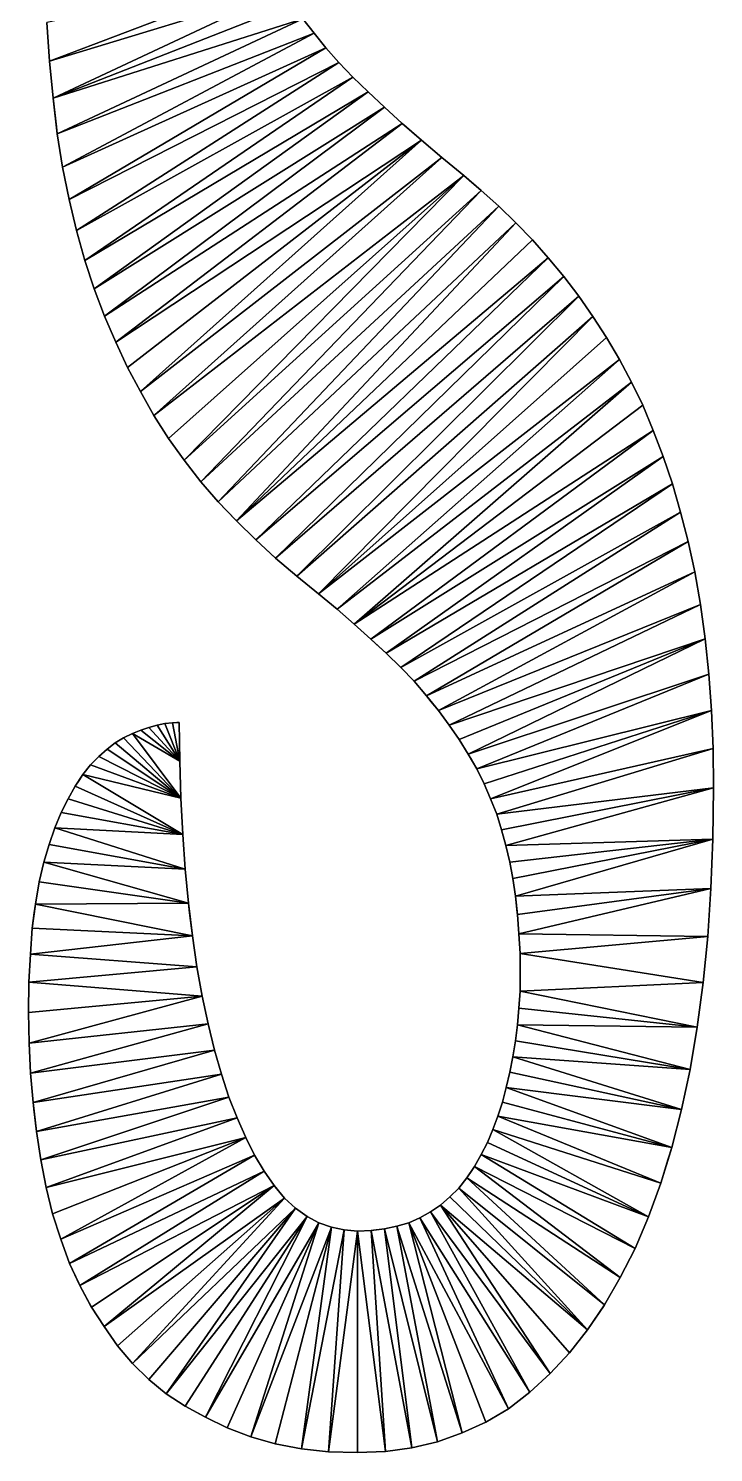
# Model space of a CAD drawing. Header units: inches. Extents: x 62 to 1153, y 3 to 780.
# Drawn here: x 90 to 91.785, y 13.444 to 17.156 of the extents above; entities that cross this region are included whole.
import ezdxf

# ---------------------------------------------------------------- set-up
doc = ezdxf.new("R2010")
doc.units = ezdxf.units.IN
doc.header["$MEASUREMENT"] = 0
doc.layers.add('Base', color=3, linetype='Continuous')

msp = doc.modelspace()

# ---------------------------------------------------------------- linework, layer by layer
at = {"layer": 'Base'}
for points in [[(90.048, 17.1715, -43), (90.055, 17.0705, -43), (90.646, 17.2955, -43)], [(90.667, 17.2575, -43), (90.646, 17.2955, -43), (90.055, 17.0705, -43)], [(90.064, 16.9745, -43), (90.667, 17.2575, -43), (90.055, 17.0705, -43)], [(90.667, 17.2575, -43), (90.064, 16.9745, -43), (90.69, 17.2195, -43)], [(90.715, 17.1815, -43), (90.69, 17.2195, -43), (90.064, 16.9745, -43)], [(90.048, 17.1715, -44), (90.055, 17.0705, -44), (90.055, 17.0705, -43)], [(90.048, 17.1715, -44), (90.055, 17.0705, -43), (90.048, 17.1715, -43)], [(90.064, 16.9745, -43), (90.075, 16.8815, -43), (90.715, 17.1815, -43)], [(90.744, 17.1435, -43), (90.715, 17.1815, -43), (90.075, 16.8815, -43)], [(90.715, 17.1815, -44), (90.715, 17.1815, -43), (90.744, 17.1435, -43)], [(90.715, 17.1815, -44), (90.744, 17.1435, -43), (90.744, 17.1435, -44)], [(90.075, 16.8815, -43), (90.089, 16.7945, -43), (90.744, 17.1435, -43)], [(90.775, 17.1055, -43), (90.744, 17.1435, -43), (90.089, 16.7945, -43)], [(90.744, 17.1435, -44), (90.744, 17.1435, -43), (90.775, 17.1055, -43)], [(90.744, 17.1435, -44), (90.775, 17.1055, -43), (90.775, 17.1055, -44)], [(90.089, 16.7945, -43), (90.106, 16.7105, -43), (90.775, 17.1055, -43)], [(90.809, 17.0675, -43), (90.775, 17.1055, -43), (90.106, 16.7105, -43)], [(90.775, 17.1055, -44), (90.775, 17.1055, -43), (90.809, 17.0675, -43)], [(90.775, 17.1055, -44), (90.809, 17.0675, -43), (90.809, 17.0675, -44)], [(90.055, 17.0705, -44), (90.064, 16.9745, -44), (90.064, 16.9745, -43)], [(90.055, 17.0705, -44), (90.064, 16.9745, -43), (90.055, 17.0705, -43)], [(90.106, 16.7105, -43), (90.125, 16.6295, -43), (90.809, 17.0675, -43)], [(90.845, 17.0295, -43), (90.809, 17.0675, -43), (90.125, 16.6295, -43)], [(90.809, 17.0675, -44), (90.809, 17.0675, -43), (90.845, 17.0295, -43)], [(90.809, 17.0675, -44), (90.845, 17.0295, -43), (90.845, 17.0295, -44)], [(90.125, 16.6295, -43), (90.147, 16.5515, -43), (90.845, 17.0295, -43)], [(90.885, 16.9905, -43), (90.845, 17.0295, -43), (90.147, 16.5515, -43)], [(90.845, 17.0295, -44), (90.845, 17.0295, -43), (90.885, 16.9905, -43)], [(90.845, 17.0295, -44), (90.885, 16.9905, -43), (90.885, 16.9905, -44)], [(90.064, 16.9745, -44), (90.0729, 16.8995, -44), (90.064, 16.9745, -43)], [(90.0729, 16.8995, -44), (90.075, 16.8815, -43), (90.064, 16.9745, -43)], [(90.147, 16.5515, -43), (90.171, 16.4775, -43), (90.885, 16.9905, -43)], [(90.928, 16.9505, -43), (90.885, 16.9905, -43), (90.171, 16.4775, -43)], [(90.885, 16.9905, -44), (90.885, 16.9905, -43), (90.928, 16.9505, -43)], [(90.885, 16.9905, -44), (90.928, 16.9505, -43), (90.928, 16.9505, -44)], [(90.171, 16.4775, -43), (90.198, 16.4065, -43), (90.928, 16.9505, -43)], [(90.974, 16.9085, -43), (90.928, 16.9505, -43), (90.198, 16.4065, -43)], [(90.928, 16.9505, -44), (90.928, 16.9505, -43), (90.974, 16.9085, -43)], [(90.928, 16.9505, -44), (90.974, 16.9085, -43), (90.974, 16.9085, -44)], [(90.0729, 16.8995, -44), (90.075, 16.8815, -44), (90.075, 16.8815, -43)], [(90.198, 16.4065, -43), (90.228, 16.3385, -43), (90.974, 16.9085, -43)], [(91.024, 16.8645, -43), (90.974, 16.9085, -43), (90.228, 16.3385, -43)], [(90.974, 16.9085, -44), (90.974, 16.9085, -43), (90.9843, 16.8995, -44)], [(90.974, 16.9085, -43), (91.024, 16.8645, -43), (90.9848, 16.899, -44)], [(90.974, 16.9085, -43), (90.9848, 16.899, -44), (90.9843, 16.8995, -44)], [(91.024, 16.8645, -43), (91.024, 16.8645, -44), (90.9848, 16.899, -44)], [(90.075, 16.8815, -44), (90.089, 16.7945, -44), (90.089, 16.7945, -43)], [(90.075, 16.8815, -44), (90.089, 16.7945, -43), (90.075, 16.8815, -43)], [(90.228, 16.3385, -43), (90.258, 16.2725, -43), (91.024, 16.8645, -43)], [(90.258, 16.2725, -43), (90.292, 16.2095, -43), (91.024, 16.8645, -43)], [(91.077, 16.8195, -43), (91.024, 16.8645, -43), (90.292, 16.2095, -43)], [(91.024, 16.8645, -44), (91.024, 16.8645, -43), (91.077, 16.8195, -43)], [(91.024, 16.8645, -44), (91.077, 16.8195, -43), (91.077, 16.8195, -44)], [(90.292, 16.2095, -43), (90.327, 16.1475, -43), (91.077, 16.8195, -43)], [(91.134, 16.7725, -43), (91.077, 16.8195, -43), (90.327, 16.1475, -43)], [(91.077, 16.8195, -44), (91.077, 16.8195, -43), (91.134, 16.7725, -43)], [(91.077, 16.8195, -44), (91.134, 16.7725, -43), (91.134, 16.7725, -44)], [(90.089, 16.7945, -44), (90.106, 16.7105, -44), (90.106, 16.7105, -43)], [(90.089, 16.7945, -44), (90.106, 16.7105, -43), (90.089, 16.7945, -43)], [(90.327, 16.1475, -43), (90.365, 16.0875, -43), (91.134, 16.7725, -43)], [(90.365, 16.0875, -43), (90.406, 16.0305, -43), (91.134, 16.7725, -43)], [(91.18, 16.7335, -43), (91.134, 16.7725, -43), (90.406, 16.0305, -43)], [(91.134, 16.7725, -44), (91.134, 16.7725, -43), (91.155, 16.7547, -44)], [(91.134, 16.7725, -43), (91.18, 16.7335, -43), (91.155, 16.7547, -44)], [(91.18, 16.7335, -44), (91.155, 16.7547, -44), (91.18, 16.7335, -43)], [(90.106, 16.7105, -44), (90.125, 16.6295, -44), (90.125, 16.6295, -43)], [(90.106, 16.7105, -44), (90.125, 16.6295, -43), (90.106, 16.7105, -43)], [(90.449, 15.9745, -43), (91.18, 16.7335, -43), (90.406, 16.0305, -43)], [(91.18, 16.7335, -43), (90.449, 15.9745, -43), (91.226, 16.6925, -43)], [(91.18, 16.7335, -44), (91.18, 16.7335, -43), (91.226, 16.6925, -43)], [(91.18, 16.7335, -44), (91.226, 16.6925, -43), (91.226, 16.6925, -44)], [(90.494, 15.9225, -43), (91.226, 16.6925, -43), (90.449, 15.9745, -43)], [(91.226, 16.6925, -43), (90.494, 15.9225, -43), (91.27, 16.6495, -43)], [(91.226, 16.6925, -44), (91.226, 16.6925, -43), (91.27, 16.6495, -43)], [(91.226, 16.6925, -44), (91.27, 16.6495, -43), (91.27, 16.6495, -44)], [(90.125, 16.6295, -44), (90.147, 16.5515, -44), (90.147, 16.5515, -43)], [(90.125, 16.6295, -44), (90.147, 16.5515, -43), (90.125, 16.6295, -43)], [(90.542, 15.8725, -43), (91.27, 16.6495, -43), (90.494, 15.9225, -43)], [(91.27, 16.6495, -43), (90.542, 15.8725, -43), (91.313, 16.6055, -43)], [(91.27, 16.6495, -44), (91.27, 16.6495, -43), (91.313, 16.6055, -43)], [(91.27, 16.6495, -44), (91.313, 16.6055, -43), (91.313, 16.6055, -44)], [(91.313, 16.6055, -43), (90.542, 15.8725, -43), (91.354, 16.5585, -43)], [(91.313, 16.6055, -44), (91.313, 16.6055, -43), (91.354, 16.5585, -43)], [(91.313, 16.6055, -44), (91.354, 16.5585, -43), (91.354, 16.5585, -44)], [(90.592, 15.8235, -43), (91.354, 16.5585, -43), (90.542, 15.8725, -43)], [(91.354, 16.5585, -43), (90.592, 15.8235, -43), (91.395, 16.5095, -43)], [(91.354, 16.5585, -44), (91.354, 16.5585, -43), (91.395, 16.5095, -43)], [(91.354, 16.5585, -44), (91.395, 16.5095, -43), (91.395, 16.5095, -44)], [(90.147, 16.5515, -44), (90.171, 16.4775, -44), (90.171, 16.4775, -43)], [(90.147, 16.5515, -44), (90.171, 16.4775, -43), (90.147, 16.5515, -43)], [(90.644, 15.7755, -43), (91.395, 16.5095, -43), (90.592, 15.8235, -43)], [(91.395, 16.5095, -43), (90.644, 15.7755, -43), (91.434, 16.4585, -43)], [(91.395, 16.5095, -44), (91.395, 16.5095, -43), (91.434, 16.4585, -43)], [(91.395, 16.5095, -44), (91.434, 16.4585, -43), (91.434, 16.4585, -44)], [(90.171, 16.4775, -44), (90.198, 16.4065, -44), (90.198, 16.4065, -43)], [(90.171, 16.4775, -44), (90.198, 16.4065, -43), (90.171, 16.4775, -43)], [(90.699, 15.7285, -43), (91.434, 16.4585, -43), (90.644, 15.7755, -43)], [(91.434, 16.4585, -43), (90.699, 15.7285, -43), (91.471, 16.4055, -43)], [(91.434, 16.4585, -44), (91.434, 16.4585, -43), (91.471, 16.4055, -43)], [(91.434, 16.4585, -44), (91.471, 16.4055, -43), (91.471, 16.4055, -44)], [(90.198, 16.4065, -44), (90.228, 16.3385, -44), (90.228, 16.3385, -43)], [(90.198, 16.4065, -44), (90.228, 16.3385, -43), (90.198, 16.4065, -43)], [(90.756, 15.6825, -43), (91.471, 16.4055, -43), (90.699, 15.7285, -43)], [(91.471, 16.4055, -43), (90.756, 15.6825, -43), (91.506, 16.3505, -43)], [(91.471, 16.4055, -44), (91.471, 16.4055, -43), (91.506, 16.3505, -43)], [(91.471, 16.4055, -44), (91.506, 16.3505, -43), (91.506, 16.3505, -44)], [(90.228, 16.3385, -44), (90.258, 16.2725, -44), (90.258, 16.2725, -43)], [(90.228, 16.3385, -44), (90.258, 16.2725, -43), (90.228, 16.3385, -43)], [(91.506, 16.3505, -43), (90.756, 15.6825, -43), (91.54, 16.2935, -43)], [(91.506, 16.3505, -44), (91.506, 16.3505, -43), (91.54, 16.2935, -43)], [(91.506, 16.3505, -44), (91.54, 16.2935, -43), (91.54, 16.2935, -44)], [(90.258, 16.2725, -44), (90.292, 16.2095, -44), (90.292, 16.2095, -43)], [(90.258, 16.2725, -44), (90.292, 16.2095, -43), (90.258, 16.2725, -43)], [(90.804, 15.6425, -43), (91.54, 16.2935, -43), (90.756, 15.6825, -43)], [(91.54, 16.2935, -43), (90.804, 15.6425, -43), (91.571, 16.2345, -43)], [(91.54, 16.2935, -44), (91.54, 16.2935, -43), (91.571, 16.2345, -43)], [(91.54, 16.2935, -44), (91.571, 16.2345, -43), (91.571, 16.2345, -44)], [(90.849, 15.6035, -43), (91.571, 16.2345, -43), (90.804, 15.6425, -43)], [(91.571, 16.2345, -43), (90.849, 15.6035, -43), (91.601, 16.1745, -43)], [(91.571, 16.2345, -44), (91.571, 16.2345, -43), (91.601, 16.1745, -43)], [(91.571, 16.2345, -44), (91.601, 16.1745, -43), (91.601, 16.1745, -44)], [(90.292, 16.2095, -44), (90.327, 16.1475, -44), (90.327, 16.1475, -43)], [(90.292, 16.2095, -44), (90.327, 16.1475, -43), (90.292, 16.2095, -43)], [(90.327, 16.1475, -44), (90.365, 16.0875, -44), (90.365, 16.0875, -43)], [(90.327, 16.1475, -44), (90.365, 16.0875, -43), (90.327, 16.1475, -43)], [(91.601, 16.1745, -43), (90.849, 15.6035, -43), (91.628, 16.1085, -43)], [(91.601, 16.1745, -44), (91.601, 16.1745, -43), (91.628, 16.1085, -43)], [(91.601, 16.1745, -44), (91.628, 16.1085, -43), (91.628, 16.1085, -44)], [(90.892, 15.5645, -43), (91.628, 16.1085, -43), (90.849, 15.6035, -43)], [(91.628, 16.1085, -43), (90.892, 15.5645, -43), (91.654, 16.0405, -43)], [(91.628, 16.1085, -44), (91.628, 16.1085, -43), (91.654, 16.0405, -43)], [(91.628, 16.1085, -44), (91.654, 16.0405, -43), (91.654, 16.0405, -44)], [(90.365, 16.0875, -44), (90.406, 16.0305, -44), (90.406, 16.0305, -43)], [(90.365, 16.0875, -44), (90.406, 16.0305, -43), (90.365, 16.0875, -43)], [(90.932, 15.5275, -43), (91.654, 16.0405, -43), (90.892, 15.5645, -43)], [(91.654, 16.0405, -43), (90.932, 15.5275, -43), (91.678, 15.9695, -43)], [(91.654, 16.0405, -44), (91.654, 16.0405, -43), (91.667, 16.002, -44)], [(91.654, 16.0405, -43), (91.678, 15.9695, -43), (91.667, 16.002, -44)], [(90.406, 16.0305, -44), (90.449, 15.9745, -44), (90.449, 15.9745, -43)], [(90.406, 16.0305, -44), (90.449, 15.9745, -43), (90.406, 16.0305, -43)], [(91.678, 15.9695, -44), (91.667, 16.002, -44), (91.678, 15.9695, -43)], [(90.449, 15.9745, -44), (90.494, 15.9225, -44), (90.494, 15.9225, -43)], [(90.449, 15.9745, -44), (90.494, 15.9225, -43), (90.449, 15.9745, -43)], [(90.97, 15.4905, -43), (91.678, 15.9695, -43), (90.932, 15.5275, -43)], [(91.678, 15.9695, -43), (90.97, 15.4905, -43), (91.699, 15.8955, -43)], [(91.678, 15.9695, -44), (91.678, 15.9695, -43), (91.699, 15.8955, -43)], [(91.678, 15.9695, -44), (91.699, 15.8955, -43), (91.699, 15.8955, -44)], [(90.542, 15.8725, -43), (90.494, 15.9225, -43), (90.5391, 15.8755, -44)], [(90.494, 15.9225, -44), (90.5391, 15.8755, -44), (90.494, 15.9225, -43)], [(91.005, 15.4545, -43), (91.699, 15.8955, -43), (90.97, 15.4905, -43)], [(91.699, 15.8955, -43), (91.005, 15.4545, -43), (91.719, 15.8185, -43)], [(91.719, 15.8185, -43), (91.7042, 15.8755, -44), (91.699, 15.8955, -43)], [(91.699, 15.8955, -44), (91.699, 15.8955, -43), (91.7042, 15.8755, -44)], [(90.5391, 15.8755, -44), (90.542, 15.8725, -44), (90.542, 15.8725, -43)], [(90.542, 15.8725, -44), (90.592, 15.8235, -44), (90.592, 15.8235, -43)], [(90.542, 15.8725, -44), (90.592, 15.8235, -43), (90.542, 15.8725, -43)], [(91.719, 15.8185, -43), (91.719, 15.8185, -44), (91.7042, 15.8755, -44)], [(90.644, 15.7755, -43), (90.592, 15.8235, -43), (90.643, 15.7764, -44)], [(90.592, 15.8235, -44), (90.643, 15.7764, -44), (90.592, 15.8235, -43)], [(91.037, 15.4165, -43), (91.719, 15.8185, -43), (91.005, 15.4545, -43)], [(91.719, 15.8185, -43), (91.037, 15.4165, -43), (91.736, 15.7395, -43)], [(91.719, 15.8185, -44), (91.719, 15.8185, -43), (91.736, 15.7395, -43)], [(91.719, 15.8185, -44), (91.736, 15.7395, -43), (91.736, 15.7395, -44)], [(90.643, 15.7764, -44), (90.644, 15.7755, -44), (90.644, 15.7755, -43)], [(90.644, 15.7755, -44), (90.699, 15.7285, -44), (90.699, 15.7285, -43)], [(90.644, 15.7755, -44), (90.699, 15.7285, -43), (90.644, 15.7755, -43)], [(91.068, 15.3785, -43), (91.736, 15.7395, -43), (91.037, 15.4165, -43)], [(91.736, 15.7395, -43), (91.068, 15.3785, -43), (91.751, 15.6545, -43)], [(91.736, 15.7395, -44), (91.736, 15.7395, -43), (91.751, 15.6545, -43)], [(91.736, 15.7395, -44), (91.751, 15.6545, -43), (91.751, 15.6545, -44)], [(90.699, 15.7285, -44), (90.756, 15.6825, -44), (90.756, 15.6825, -43)], [(90.699, 15.7285, -44), (90.756, 15.6825, -43), (90.699, 15.7285, -43)], [(90.756, 15.6825, -44), (90.804, 15.6425, -44), (90.804, 15.6425, -43)], [(90.756, 15.6825, -44), (90.804, 15.6425, -43), (90.756, 15.6825, -43)], [(90.804, 15.6425, -44), (90.849, 15.6035, -44), (90.849, 15.6035, -43)], [(90.804, 15.6425, -44), (90.849, 15.6035, -43), (90.804, 15.6425, -43)], [(91.096, 15.3405, -43), (91.751, 15.6545, -43), (91.068, 15.3785, -43)], [(91.751, 15.6545, -43), (91.096, 15.3405, -43), (91.763, 15.5655, -43)], [(91.751, 15.6545, -44), (91.751, 15.6545, -43), (91.763, 15.5655, -43)], [(91.751, 15.6545, -44), (91.763, 15.5655, -43), (91.763, 15.5655, -44)], [(90.849, 15.6035, -44), (90.892, 15.5645, -44), (90.892, 15.5645, -43)], [(90.849, 15.6035, -44), (90.892, 15.5645, -43), (90.849, 15.6035, -43)], [(90.932, 15.5275, -43), (90.892, 15.5645, -43), (90.9052, 15.5523, -44)], [(90.892, 15.5645, -44), (90.9052, 15.5523, -44), (90.892, 15.5645, -43)], [(90.9052, 15.5523, -44), (90.932, 15.5275, -44), (90.932, 15.5275, -43)], [(91.122, 15.3025, -43), (91.763, 15.5655, -43), (91.096, 15.3405, -43)], [(91.146, 15.2645, -43), (91.763, 15.5655, -43), (91.122, 15.3025, -43)], [(91.763, 15.5655, -43), (91.146, 15.2645, -43), (91.773, 15.4735, -43)], [(91.763, 15.5655, -44), (91.763, 15.5655, -43), (91.773, 15.4735, -43)], [(91.763, 15.5655, -44), (91.773, 15.4735, -43), (91.773, 15.4735, -44)], [(90.932, 15.5275, -44), (90.97, 15.4905, -44), (90.97, 15.4905, -43)], [(90.932, 15.5275, -44), (90.97, 15.4905, -43), (90.932, 15.5275, -43)], [(90.97, 15.4905, -44), (91.005, 15.4545, -44), (91.005, 15.4545, -43)], [(90.97, 15.4905, -44), (91.005, 15.4545, -43), (90.97, 15.4905, -43)], [(91.005, 15.4545, -44), (91.037, 15.4165, -44), (91.037, 15.4165, -43)], [(91.005, 15.4545, -44), (91.037, 15.4165, -43), (91.005, 15.4545, -43)], [(91.168, 15.2265, -43), (91.773, 15.4735, -43), (91.146, 15.2645, -43)], [(91.773, 15.4735, -43), (91.168, 15.2265, -43), (91.78, 15.3785, -43)], [(91.773, 15.4735, -44), (91.773, 15.4735, -43), (91.78, 15.3785, -43)], [(91.773, 15.4735, -44), (91.78, 15.3785, -43), (91.78, 15.3785, -44)], [(91.068, 15.3785, -43), (91.037, 15.4165, -43), (91.0495, 15.4012, -44)], [(91.037, 15.4165, -44), (91.0495, 15.4012, -44), (91.037, 15.4165, -43)], [(91.0495, 15.4012, -44), (91.068, 15.3785, -44), (91.068, 15.3785, -43)], [(91.068, 15.3785, -44), (91.096, 15.3405, -44), (91.096, 15.3405, -43)], [(91.068, 15.3785, -44), (91.096, 15.3405, -43), (91.068, 15.3785, -43)], [(91.187, 15.1875, -43), (91.78, 15.3785, -43), (91.168, 15.2265, -43)], [(91.204, 15.1485, -43), (91.78, 15.3785, -43), (91.187, 15.1875, -43)], [(91.78, 15.3785, -43), (91.204, 15.1485, -43), (91.784, 15.2795, -43)], [(91.78, 15.3785, -44), (91.78, 15.3785, -43), (91.784, 15.2795, -43)], [(91.78, 15.3785, -44), (91.784, 15.2795, -43), (91.784, 15.2795, -44)], [(90.293, 15.3275, -44), (90.293, 15.3275, -43), (90.314, 15.3345, -43)], [(90.293, 15.3275, -44), (90.314, 15.3345, -43), (90.314, 15.3345, -44)], [(90.314, 15.3345, -43), (90.293, 15.3275, -43), (90.394, 15.2465, -43)], [(90.314, 15.3345, -44), (90.314, 15.3345, -43), (90.335, 15.3405, -43)], [(90.335, 15.3405, -44), (90.314, 15.3345, -44), (90.335, 15.3405, -43)], [(90.335, 15.3405, -43), (90.314, 15.3345, -43), (90.394, 15.2465, -43)], [(90.335, 15.3405, -43), (90.355, 15.3445, -43), (90.355, 15.3445, -44)], [(90.335, 15.3405, -43), (90.355, 15.3445, -44), (90.335, 15.3405, -44)], [(90.355, 15.3445, -43), (90.335, 15.3405, -43), (90.394, 15.2465, -43)], [(90.355, 15.3445, -44), (90.355, 15.3445, -43), (90.375, 15.3465, -43)], [(90.355, 15.3445, -44), (90.375, 15.3465, -43), (90.375, 15.3465, -44)], [(90.375, 15.3465, -43), (90.355, 15.3445, -43), (90.394, 15.2465, -43)], [(90.375, 15.3465, -43), (90.393, 15.3475, -43), (90.387, 15.3471, -44)], [(90.393, 15.3475, -43), (90.375, 15.3465, -43), (90.394, 15.2465, -43)], [(90.375, 15.3465, -44), (90.375, 15.3465, -43), (90.387, 15.3471, -44)], [(90.3909, 15.3474, -44), (90.387, 15.3471, -44), (90.393, 15.3475, -43)], [(90.393, 15.3475, -44), (90.3909, 15.3474, -44), (90.393, 15.3475, -43)], [(90.393, 15.3475, -43), (90.394, 15.2465, -43), (90.394, 15.2465, -44)], [(90.393, 15.3475, -43), (90.394, 15.2465, -44), (90.393, 15.3475, -44)], [(91.096, 15.3405, -44), (91.122, 15.3025, -44), (91.122, 15.3025, -43)], [(91.096, 15.3405, -44), (91.122, 15.3025, -43), (91.096, 15.3405, -43)], [(90.205, 15.2775, -44), (90.205, 15.2775, -43), (90.226, 15.2945, -43)], [(90.205, 15.2775, -44), (90.226, 15.2945, -43), (90.226, 15.2945, -44)], [(90.205, 15.2775, -43), (90.397, 15.1495, -43), (90.226, 15.2945, -43)], [(90.226, 15.2945, -44), (90.226, 15.2945, -43), (90.248, 15.3075, -43)], [(90.248, 15.3075, -44), (90.226, 15.2945, -44), (90.248, 15.3075, -43)], [(90.248, 15.3075, -43), (90.226, 15.2945, -43), (90.397, 15.1495, -43)], [(90.248, 15.3075, -43), (90.271, 15.3185, -43), (90.271, 15.3185, -44)], [(90.248, 15.3075, -43), (90.271, 15.3185, -44), (90.248, 15.3075, -44)], [(90.248, 15.3075, -43), (90.397, 15.1495, -43), (90.271, 15.3185, -43)], [(90.293, 15.3275, -43), (90.293, 15.3275, -44), (90.271, 15.3185, -43)], [(90.271, 15.3185, -44), (90.271, 15.3185, -43), (90.293, 15.3275, -44)], [(90.293, 15.3275, -43), (90.271, 15.3185, -43), (90.394, 15.2465, -43)], [(90.394, 15.2465, -43), (90.271, 15.3185, -43), (90.397, 15.1495, -43)], [(91.122, 15.3025, -44), (91.146, 15.2645, -44), (91.146, 15.2645, -43)], [(91.122, 15.3025, -44), (91.146, 15.2645, -43), (91.122, 15.3025, -43)], [(90.162, 15.2365, -44), (90.162, 15.2365, -43), (90.183, 15.2585, -43)], [(90.183, 15.2585, -44), (90.162, 15.2365, -44), (90.183, 15.2585, -43)], [(90.162, 15.2365, -43), (90.397, 15.1495, -43), (90.183, 15.2585, -43)], [(90.205, 15.2775, -44), (90.183, 15.2585, -43), (90.205, 15.2775, -43)], [(90.205, 15.2775, -44), (90.183, 15.2585, -44), (90.183, 15.2585, -43)], [(90.183, 15.2585, -43), (90.397, 15.1495, -43), (90.205, 15.2775, -43)], [(91.146, 15.2645, -44), (91.155, 15.2489, -44), (91.146, 15.2645, -43)], [(91.155, 15.2489, -44), (91.168, 15.2265, -43), (91.146, 15.2645, -43)], [(91.204, 15.1485, -43), (91.22, 15.1085, -43), (91.784, 15.2795, -43)], [(91.785, 15.1765, -43), (91.784, 15.2795, -43), (91.22, 15.1085, -43)], [(91.784, 15.2795, -44), (91.784, 15.2795, -43), (91.785, 15.1765, -43)], [(91.784, 15.2795, -44), (91.785, 15.1765, -43), (91.785, 15.1765, -44)], [(90.142, 15.2115, -43), (90.162, 15.2365, -43), (90.142, 15.2115, -44)], [(90.162, 15.2365, -44), (90.142, 15.2115, -44), (90.162, 15.2365, -43)], [(90.162, 15.2365, -43), (90.142, 15.2115, -43), (90.397, 15.1495, -43)], [(90.397, 15.1495, -43), (90.397, 15.1495, -44), (90.394, 15.2465, -43)], [(90.394, 15.2465, -44), (90.394, 15.2465, -43), (90.397, 15.1495, -44)], [(91.155, 15.2489, -44), (91.168, 15.2265, -44), (91.168, 15.2265, -43)], [(91.168, 15.2265, -44), (91.187, 15.1875, -44), (91.187, 15.1875, -43)], [(91.168, 15.2265, -44), (91.187, 15.1875, -43), (91.168, 15.2265, -43)], [(90.122, 15.1815, -44), (90.103, 15.1485, -44), (90.103, 15.1485, -43)], [(90.122, 15.1815, -44), (90.103, 15.1485, -43), (90.122, 15.1815, -43)], [(90.122, 15.1815, -43), (90.103, 15.1485, -43), (90.402, 15.0555, -43)], [(90.122, 15.1815, -43), (90.142, 15.2115, -43), (90.131, 15.195, -44)], [(90.142, 15.2115, -43), (90.122, 15.1815, -43), (90.402, 15.0555, -43)], [(90.122, 15.1815, -44), (90.122, 15.1815, -43), (90.131, 15.195, -44)], [(90.142, 15.2115, -44), (90.131, 15.195, -44), (90.142, 15.2115, -43)], [(90.402, 15.0555, -43), (90.397, 15.1495, -43), (90.142, 15.2115, -43)], [(91.187, 15.1875, -44), (91.204, 15.1485, -44), (91.204, 15.1485, -43)], [(91.187, 15.1875, -44), (91.204, 15.1485, -43), (91.187, 15.1875, -43)], [(90.103, 15.1485, -44), (90.085, 15.1125, -44), (90.085, 15.1125, -43)], [(90.103, 15.1485, -44), (90.085, 15.1125, -43), (90.103, 15.1485, -43)], [(90.103, 15.1485, -43), (90.085, 15.1125, -43), (90.402, 15.0555, -43)], [(90.397, 15.1495, -43), (90.402, 15.0555, -43), (90.397, 15.1495, -44)], [(90.402, 15.0555, -43), (90.402, 15.0555, -44), (90.397, 15.1495, -44)], [(91.204, 15.1485, -44), (91.22, 15.1085, -44), (91.22, 15.1085, -43)], [(91.204, 15.1485, -44), (91.22, 15.1085, -43), (91.204, 15.1485, -43)], [(91.22, 15.1085, -43), (91.233, 15.0675, -43), (91.785, 15.1765, -43)], [(91.233, 15.0675, -43), (91.244, 15.0265, -43), (91.785, 15.1765, -43)], [(91.783, 15.0435, -43), (91.785, 15.1765, -43), (91.244, 15.0265, -43)], [(91.785, 15.1765, -44), (91.785, 15.1765, -43), (91.783, 15.0435, -43)], [(91.785, 15.1765, -44), (91.783, 15.0435, -43), (91.783, 15.0435, -44)], [(90.085, 15.1125, -44), (90.069, 15.0725, -44), (90.069, 15.0725, -43)], [(90.085, 15.1125, -44), (90.069, 15.0725, -43), (90.085, 15.1125, -43)], [(90.085, 15.1125, -43), (90.069, 15.0725, -43), (90.402, 15.0555, -43)], [(91.22, 15.1085, -44), (91.233, 15.0675, -44), (91.233, 15.0675, -43)], [(91.22, 15.1085, -44), (91.233, 15.0675, -43), (91.22, 15.1085, -43)], [(90.069, 15.0725, -44), (90.054, 15.0295, -44), (90.054, 15.0295, -43)], [(90.069, 15.0725, -44), (90.054, 15.0295, -43), (90.069, 15.0725, -43)], [(90.054, 15.0295, -43), (90.408, 14.9645, -43), (90.069, 15.0725, -43)], [(90.408, 14.9645, -43), (90.402, 15.0555, -43), (90.069, 15.0725, -43)], [(90.408, 14.9645, -44), (90.402, 15.0555, -44), (90.408, 14.9645, -43)], [(90.402, 15.0555, -43), (90.408, 14.9645, -43), (90.402, 15.0555, -44)], [(91.233, 15.0675, -44), (91.244, 15.0265, -44), (91.244, 15.0265, -43)], [(91.233, 15.0675, -44), (91.244, 15.0265, -43), (91.233, 15.0675, -43)], [(91.244, 15.0265, -43), (91.254, 14.9835, -43), (91.783, 15.0435, -43)], [(91.254, 14.9835, -43), (91.262, 14.9405, -43), (91.783, 15.0435, -43)], [(91.262, 14.9405, -43), (91.269, 14.8945, -43), (91.783, 15.0435, -43)], [(91.778, 14.9145, -43), (91.783, 15.0435, -43), (91.269, 14.8945, -43)], [(91.783, 15.0435, -44), (91.783, 15.0435, -43), (91.778, 14.9145, -43)], [(91.783, 15.0435, -44), (91.778, 14.9145, -43), (91.778, 14.9145, -44)], [(90.054, 15.0295, -44), (90.04, 14.9835, -44), (90.04, 14.9835, -43)], [(90.054, 15.0295, -44), (90.04, 14.9835, -43), (90.054, 15.0295, -43)], [(90.04, 14.9835, -43), (90.408, 14.9645, -43), (90.054, 15.0295, -43)], [(91.244, 15.0265, -44), (91.254, 14.9835, -44), (91.254, 14.9835, -43)], [(91.244, 15.0265, -44), (91.254, 14.9835, -43), (91.244, 15.0265, -43)], [(90.04, 14.9835, -44), (90.028, 14.9315, -44), (90.028, 14.9315, -43)], [(90.04, 14.9835, -44), (90.028, 14.9315, -43), (90.04, 14.9835, -43)], [(90.028, 14.9315, -43), (90.417, 14.8765, -43), (90.04, 14.9835, -43)], [(90.408, 14.9645, -43), (90.04, 14.9835, -43), (90.417, 14.8765, -43)], [(90.417, 14.8765, -44), (90.408, 14.9645, -44), (90.417, 14.8765, -43)], [(90.408, 14.9645, -43), (90.417, 14.8765, -43), (90.408, 14.9645, -44)], [(91.254, 14.9835, -44), (91.262, 14.9405, -44), (91.262, 14.9405, -43)], [(91.254, 14.9835, -44), (91.262, 14.9405, -43), (91.254, 14.9835, -43)], [(90.028, 14.9315, -44), (90.018, 14.8735, -44), (90.018, 14.8735, -43)], [(90.028, 14.9315, -44), (90.018, 14.8735, -43), (90.028, 14.9315, -43)], [(90.028, 14.9315, -43), (90.018, 14.8735, -43), (90.417, 14.8765, -43)], [(91.262, 14.9405, -44), (91.269, 14.8945, -44), (91.269, 14.8945, -43)], [(91.262, 14.9405, -44), (91.269, 14.8945, -43), (91.262, 14.9405, -43)], [(91.269, 14.8945, -43), (91.274, 14.8465, -43), (91.778, 14.9145, -43)], [(91.269, 14.8945, -44), (91.2735, 14.8515, -44), (91.269, 14.8945, -43)], [(91.2735, 14.8515, -44), (91.274, 14.8465, -43), (91.269, 14.8945, -43)], [(91.274, 14.8465, -43), (91.278, 14.7965, -43), (91.778, 14.9145, -43)], [(91.778, 14.9145, -43), (91.278, 14.7965, -43), (91.77, 14.7895, -43)], [(91.77, 14.7895, -44), (91.778, 14.9145, -44), (91.77, 14.7895, -43)], [(91.778, 14.9145, -43), (91.77, 14.7895, -43), (91.778, 14.9145, -44)], [(90.0152, 14.8515, -44), (90.01, 14.8115, -43), (90.018, 14.8735, -43)], [(90.018, 14.8735, -43), (90.01, 14.8115, -43), (90.427, 14.7915, -43)], [(90.0152, 14.8515, -44), (90.01, 14.8115, -44), (90.01, 14.8115, -43)], [(90.018, 14.8735, -44), (90.0152, 14.8515, -44), (90.018, 14.8735, -43)], [(90.427, 14.7915, -43), (90.417, 14.8765, -43), (90.018, 14.8735, -43)], [(90.42, 14.8515, -44), (90.417, 14.8765, -44), (90.417, 14.8765, -43)], [(90.417, 14.8765, -43), (90.427, 14.7915, -43), (90.42, 14.8515, -44)], [(90.427, 14.7915, -44), (90.42, 14.8515, -44), (90.427, 14.7915, -43)], [(91.2735, 14.8515, -44), (91.274, 14.8465, -44), (91.274, 14.8465, -43)], [(91.274, 14.8465, -44), (91.278, 14.7965, -44), (91.278, 14.7965, -43)], [(91.274, 14.8465, -44), (91.278, 14.7965, -43), (91.274, 14.8465, -43)], [(90.01, 14.8115, -44), (90.005, 14.7435, -44), (90.005, 14.7435, -43)], [(90.01, 14.8115, -44), (90.005, 14.7435, -43), (90.01, 14.8115, -43)], [(90.01, 14.8115, -43), (90.005, 14.7435, -43), (90.427, 14.7915, -43)], [(90.439, 14.7105, -43), (90.427, 14.7915, -43), (90.005, 14.7435, -43)], [(90.427, 14.7915, -44), (90.427, 14.7915, -43), (90.439, 14.7105, -43)], [(90.427, 14.7915, -44), (90.439, 14.7105, -43), (90.439, 14.7105, -44)], [(91.278, 14.7965, -44), (91.281, 14.7455, -44), (91.281, 14.7455, -43)], [(91.278, 14.7965, -44), (91.281, 14.7455, -43), (91.278, 14.7965, -43)], [(91.281, 14.7455, -43), (91.77, 14.7895, -43), (91.278, 14.7965, -43)], [(91.77, 14.7895, -43), (91.281, 14.7455, -43), (91.758, 14.6695, -43)], [(91.77, 14.7895, -44), (91.77, 14.7895, -43), (91.758, 14.6695, -43)], [(91.77, 14.7895, -44), (91.758, 14.6695, -43), (91.758, 14.6695, -44)], [(90.005, 14.7435, -44), (90.001, 14.6705, -44), (90.001, 14.6705, -43)], [(90.005, 14.7435, -44), (90.001, 14.6705, -43), (90.005, 14.7435, -43)], [(90.005, 14.7435, -43), (90.001, 14.6705, -43), (90.439, 14.7105, -43)], [(91.281, 14.7455, -44), (91.281, 14.6465, -44), (91.281, 14.6465, -43)], [(91.281, 14.7455, -44), (91.281, 14.6465, -43), (91.281, 14.7455, -43)], [(91.281, 14.6465, -43), (91.758, 14.6695, -43), (91.281, 14.7455, -43)], [(90.453, 14.6335, -43), (90.439, 14.7105, -43), (90.001, 14.6705, -43)], [(90.439, 14.7105, -44), (90.439, 14.7105, -43), (90.453, 14.6335, -43)], [(90.439, 14.7105, -44), (90.453, 14.6335, -43), (90.453, 14.6335, -44)], [(90.001, 14.6705, -44), (90, 14.5915, -44), (90, 14.5915, -43)], [(90.001, 14.6705, -44), (90, 14.5915, -43), (90.001, 14.6705, -43)], [(90.001, 14.6705, -43), (90, 14.5915, -43), (90.453, 14.6335, -43)], [(91.742, 14.5535, -43), (91.758, 14.6695, -43), (91.281, 14.6465, -43)], [(91.758, 14.6695, -44), (91.758, 14.6695, -43), (91.742, 14.5535, -43)], [(91.758, 14.6695, -44), (91.742, 14.5535, -43), (91.742, 14.5535, -44)], [(90, 14.5915, -43), (90.002, 14.5115, -43), (90.453, 14.6335, -43)], [(90.468, 14.5615, -43), (90.453, 14.6335, -43), (90.002, 14.5115, -43)], [(90.453, 14.6335, -44), (90.453, 14.6335, -43), (90.468, 14.5615, -43)], [(90.453, 14.6335, -44), (90.468, 14.5615, -43), (90.468, 14.5615, -44)], [(91.281, 14.6465, -44), (91.278, 14.6025, -44), (91.278, 14.6025, -43)], [(91.281, 14.6465, -44), (91.278, 14.6025, -43), (91.281, 14.6465, -43)], [(91.281, 14.6465, -43), (91.278, 14.6025, -43), (91.742, 14.5535, -43)], [(90, 14.5915, -44), (90.002, 14.5115, -44), (90.002, 14.5115, -43)], [(90, 14.5915, -44), (90.002, 14.5115, -43), (90, 14.5915, -43)], [(91.278, 14.6025, -44), (91.274, 14.5595, -44), (91.274, 14.5595, -43)], [(91.278, 14.6025, -44), (91.274, 14.5595, -43), (91.278, 14.6025, -43)], [(91.278, 14.6025, -43), (91.274, 14.5595, -43), (91.742, 14.5535, -43)], [(90.002, 14.5115, -43), (90.005, 14.4335, -43), (90.468, 14.5615, -43)], [(90.485, 14.4935, -43), (90.468, 14.5615, -43), (90.005, 14.4335, -43)], [(90.468, 14.5615, -44), (90.468, 14.5615, -43), (90.485, 14.4935, -43)], [(90.468, 14.5615, -44), (90.485, 14.4935, -43), (90.485, 14.4935, -44)], [(91.274, 14.5595, -44), (91.269, 14.5175, -44), (91.269, 14.5175, -43)], [(91.274, 14.5595, -44), (91.269, 14.5175, -43), (91.274, 14.5595, -43)], [(91.274, 14.5595, -43), (91.269, 14.5175, -43), (91.724, 14.4425, -43)], [(91.724, 14.4425, -43), (91.742, 14.5535, -43), (91.274, 14.5595, -43)], [(91.742, 14.5535, -44), (91.742, 14.5535, -43), (91.724, 14.4425, -43)], [(91.742, 14.5535, -44), (91.724, 14.4425, -43), (91.724, 14.4425, -44)], [(91.269, 14.5175, -44), (91.262, 14.4755, -44), (91.262, 14.4755, -43)], [(91.269, 14.5175, -44), (91.262, 14.4755, -43), (91.269, 14.5175, -43)], [(91.269, 14.5175, -43), (91.262, 14.4755, -43), (91.724, 14.4425, -43)], [(90.002, 14.5115, -44), (90.005, 14.4335, -44), (90.005, 14.4335, -43)], [(90.002, 14.5115, -44), (90.005, 14.4335, -43), (90.002, 14.5115, -43)], [(90.005, 14.4335, -43), (90.012, 14.3565, -43), (90.485, 14.4935, -43)], [(90.503, 14.4305, -43), (90.485, 14.4935, -43), (90.012, 14.3565, -43)], [(90.485, 14.4935, -44), (90.485, 14.4935, -43), (90.503, 14.4305, -43)], [(90.485, 14.4935, -44), (90.503, 14.4305, -43), (90.503, 14.4305, -44)], [(91.262, 14.4755, -44), (91.254, 14.4355, -44), (91.254, 14.4355, -43)], [(91.262, 14.4755, -44), (91.254, 14.4355, -43), (91.262, 14.4755, -43)], [(91.262, 14.4755, -43), (91.254, 14.4355, -43), (91.702, 14.3385, -43)], [(91.702, 14.3385, -43), (91.724, 14.4425, -43), (91.262, 14.4755, -43)], [(91.724, 14.4425, -44), (91.724, 14.4425, -43), (91.702, 14.3385, -43)], [(91.724, 14.4425, -44), (91.702, 14.3385, -43), (91.702, 14.3385, -44)], [(90.005, 14.4335, -44), (90.012, 14.3565, -44), (90.012, 14.3565, -43)], [(90.005, 14.4335, -44), (90.012, 14.3565, -43), (90.005, 14.4335, -43)], [(90.012, 14.3565, -43), (90.021, 14.2815, -43), (90.503, 14.4305, -43)], [(90.522, 14.3705, -43), (90.503, 14.4305, -43), (90.021, 14.2815, -43)], [(90.503, 14.4305, -44), (90.503, 14.4305, -43), (90.522, 14.3705, -43)], [(90.503, 14.4305, -44), (90.522, 14.3705, -43), (90.522, 14.3705, -44)], [(91.254, 14.4355, -44), (91.245, 14.3955, -44), (91.245, 14.3955, -43)], [(91.254, 14.4355, -44), (91.245, 14.3955, -43), (91.254, 14.4355, -43)], [(91.254, 14.4355, -43), (91.245, 14.3955, -43), (91.702, 14.3385, -43)], [(90.021, 14.2815, -43), (90.032, 14.2075, -43), (90.522, 14.3705, -43)], [(90.544, 14.3165, -43), (90.522, 14.3705, -43), (90.032, 14.2075, -43)], [(90.522, 14.3705, -44), (90.522, 14.3705, -43), (90.544, 14.3165, -43)], [(90.522, 14.3705, -44), (90.544, 14.3165, -43), (90.544, 14.3165, -44)], [(91.245, 14.3955, -44), (91.235, 14.3575, -44), (91.235, 14.3575, -43)], [(91.245, 14.3955, -44), (91.235, 14.3575, -43), (91.245, 14.3955, -43)], [(91.245, 14.3955, -43), (91.235, 14.3575, -43), (91.676, 14.2395, -43)], [(91.676, 14.2395, -43), (91.702, 14.3385, -43), (91.245, 14.3955, -43)], [(90.012, 14.3565, -44), (90.0141, 14.3395, -44), (90.012, 14.3565, -43)], [(90.021, 14.2815, -43), (90.012, 14.3565, -43), (90.0141, 14.3395, -44)], [(90.021, 14.2815, -44), (90.021, 14.2815, -43), (90.0141, 14.3395, -44)], [(91.229, 14.3395, -44), (91.223, 14.3215, -43), (91.235, 14.3575, -43)], [(91.235, 14.3575, -43), (91.223, 14.3215, -43), (91.676, 14.2395, -43)], [(91.229, 14.3395, -44), (91.223, 14.3215, -44), (91.223, 14.3215, -43)], [(91.235, 14.3575, -44), (91.229, 14.3395, -44), (91.235, 14.3575, -43)], [(91.702, 14.3385, -44), (91.702, 14.3385, -43), (91.676, 14.2395, -43)], [(91.702, 14.3385, -44), (91.676, 14.2395, -43), (91.676, 14.2395, -44)], [(90.032, 14.2075, -43), (90.046, 14.1355, -43), (90.544, 14.3165, -43)], [(90.566, 14.2655, -43), (90.544, 14.3165, -43), (90.046, 14.1355, -43)], [(90.544, 14.3165, -44), (90.544, 14.3165, -43), (90.566, 14.2655, -43)], [(90.544, 14.3165, -44), (90.566, 14.2655, -43), (90.566, 14.2655, -44)], [(91.223, 14.3215, -44), (91.21, 14.2865, -44), (91.21, 14.2865, -43)], [(91.223, 14.3215, -44), (91.21, 14.2865, -43), (91.223, 14.3215, -43)], [(91.223, 14.3215, -43), (91.21, 14.2865, -43), (91.648, 14.1465, -43)], [(91.648, 14.1465, -43), (91.676, 14.2395, -43), (91.223, 14.3215, -43)], [(90.021, 14.2815, -44), (90.032, 14.2075, -43), (90.021, 14.2815, -43)], [(90.032, 14.2075, -43), (90.021, 14.2815, -44), (90.032, 14.2075, -44)], [(90.046, 14.1355, -43), (90.063, 14.0665, -43), (90.566, 14.2655, -43)], [(90.063, 14.0665, -43), (90.084, 14.0005, -43), (90.566, 14.2655, -43)], [(90.589, 14.2195, -43), (90.566, 14.2655, -43), (90.084, 14.0005, -43)], [(90.566, 14.2655, -44), (90.566, 14.2655, -43), (90.589, 14.2195, -43)], [(90.566, 14.2655, -44), (90.589, 14.2195, -43), (90.589, 14.2195, -44)], [(91.196, 14.2525, -44), (91.18, 14.2215, -44), (91.18, 14.2215, -43)], [(91.196, 14.2525, -44), (91.18, 14.2215, -43), (91.196, 14.2525, -43)], [(91.196, 14.2525, -43), (91.18, 14.2215, -43), (91.616, 14.0585, -43)], [(91.21, 14.2865, -44), (91.196, 14.2525, -44), (91.196, 14.2525, -43)], [(91.21, 14.2865, -44), (91.196, 14.2525, -43), (91.21, 14.2865, -43)], [(91.21, 14.2865, -43), (91.196, 14.2525, -43), (91.616, 14.0585, -43)], [(91.616, 14.0585, -43), (91.648, 14.1465, -43), (91.21, 14.2865, -43)], [(90.084, 14.0005, -43), (90.107, 13.9375, -43), (90.589, 14.2195, -43)], [(90.614, 14.1775, -43), (90.589, 14.2195, -43), (90.107, 13.9375, -43)], [(90.589, 14.2195, -44), (90.589, 14.2195, -43), (90.614, 14.1775, -43)], [(90.589, 14.2195, -44), (90.614, 14.1775, -43), (90.614, 14.1775, -44)], [(91.18, 14.2215, -44), (91.162, 14.1895, -44), (91.162, 14.1895, -43)], [(91.18, 14.2215, -44), (91.162, 14.1895, -43), (91.18, 14.2215, -43)], [(91.18, 14.2215, -43), (91.162, 14.1895, -43), (91.581, 13.9765, -43)], [(91.581, 13.9765, -43), (91.616, 14.0585, -43), (91.18, 14.2215, -43)], [(91.676, 14.2395, -43), (91.648, 14.1465, -43), (91.667, 14.2096, -44)], [(91.676, 14.2395, -44), (91.676, 14.2395, -43), (91.667, 14.2096, -44)], [(90.032, 14.2075, -44), (90.046, 14.1355, -43), (90.032, 14.2075, -43)], [(90.046, 14.1355, -43), (90.032, 14.2075, -44), (90.046, 14.1355, -44)], [(91.142, 14.1605, -43), (91.162, 14.1895, -43), (91.155, 14.1793, -44)], [(91.162, 14.1895, -43), (91.142, 14.1605, -43), (91.542, 13.9005, -43)], [(91.155, 14.1793, -44), (91.142, 14.1605, -44), (91.142, 14.1605, -43)], [(91.162, 14.1895, -44), (91.155, 14.1793, -44), (91.162, 14.1895, -43)], [(91.542, 13.9005, -43), (91.581, 13.9765, -43), (91.162, 14.1895, -43)], [(91.648, 14.1465, -44), (91.667, 14.2096, -44), (91.648, 14.1465, -43)], [(90.107, 13.9375, -43), (90.134, 13.8795, -43), (90.614, 14.1775, -43)], [(90.64, 14.1405, -43), (90.614, 14.1775, -43), (90.134, 13.8795, -43)], [(90.614, 14.1775, -44), (90.614, 14.1775, -43), (90.64, 14.1405, -43)], [(90.614, 14.1775, -44), (90.64, 14.1405, -43), (90.64, 14.1405, -44)], [(91.121, 14.1335, -43), (91.142, 14.1605, -43), (91.121, 14.1335, -44)], [(91.142, 14.1605, -44), (91.121, 14.1335, -44), (91.142, 14.1605, -43)], [(91.501, 13.8295, -43), (91.142, 14.1605, -43), (91.121, 14.1335, -43)], [(91.501, 13.8295, -43), (91.542, 13.9005, -43), (91.142, 14.1605, -43)], [(91.648, 14.1465, -44), (91.648, 14.1465, -43), (91.616, 14.0585, -43)], [(91.648, 14.1465, -44), (91.616, 14.0585, -43), (91.616, 14.0585, -44)], [(90.063, 14.0665, -44), (90.063, 14.0665, -43), (90.046, 14.1355, -43)], [(90.046, 14.1355, -44), (90.063, 14.0665, -44), (90.046, 14.1355, -43)], [(90.64, 14.1405, -43), (90.134, 13.8795, -43), (90.164, 13.8235, -43)], [(90.164, 13.8235, -43), (90.197, 13.7725, -43), (90.64, 14.1405, -43)], [(90.667, 14.1075, -43), (90.64, 14.1405, -43), (90.197, 13.7725, -43)], [(90.197, 13.7725, -43), (90.232, 13.7225, -43), (90.667, 14.1075, -43)], [(90.232, 13.7225, -43), (90.271, 13.6765, -43), (90.667, 14.1075, -43)], [(90.696, 14.0815, -43), (90.667, 14.1075, -43), (90.271, 13.6765, -43)], [(90.64, 14.1405, -43), (90.667, 14.1075, -43), (90.643, 14.1368, -44)], [(90.64, 14.1405, -44), (90.64, 14.1405, -43), (90.643, 14.1368, -44)], [(90.667, 14.1075, -44), (90.643, 14.1368, -44), (90.667, 14.1075, -43)], [(90.667, 14.1075, -43), (90.696, 14.0815, -43), (90.667, 14.1075, -44)], [(90.696, 14.0815, -43), (90.696, 14.0815, -44), (90.667, 14.1075, -44)], [(91.098, 14.1105, -44), (91.074, 14.0895, -43), (91.098, 14.1105, -43)], [(91.074, 14.0895, -44), (91.074, 14.0895, -43), (91.098, 14.1105, -44)], [(91.074, 14.0895, -43), (91.457, 13.7645, -43), (91.098, 14.1105, -43)], [(91.098, 14.1105, -44), (91.098, 14.1105, -43), (91.121, 14.1335, -43)], [(91.098, 14.1105, -44), (91.121, 14.1335, -43), (91.121, 14.1335, -44)], [(91.098, 14.1105, -43), (91.457, 13.7645, -43), (91.121, 14.1335, -43)], [(91.501, 13.8295, -43), (91.121, 14.1335, -43), (91.457, 13.7645, -43)], [(90.271, 13.6765, -43), (90.314, 13.6345, -43), (90.696, 14.0815, -43)], [(90.314, 13.6345, -43), (90.359, 13.5975, -43), (90.696, 14.0815, -43)], [(90.726, 14.0595, -43), (90.696, 14.0815, -43), (90.359, 13.5975, -43)], [(90.696, 14.0815, -43), (90.726, 14.0595, -43), (90.696, 14.0815, -44)], [(90.726, 14.0595, -44), (90.696, 14.0815, -44), (90.726, 14.0595, -43)], [(91.048, 14.0715, -44), (91.02, 14.0565, -44), (91.048, 14.0715, -43)], [(91.02, 14.0565, -43), (91.048, 14.0715, -43), (91.02, 14.0565, -44)], [(91.02, 14.0565, -43), (91.306, 13.6015, -43), (91.048, 14.0715, -43)], [(91.074, 14.0895, -44), (91.048, 14.0715, -44), (91.074, 14.0895, -43)], [(91.048, 14.0715, -43), (91.074, 14.0895, -43), (91.048, 14.0715, -44)], [(91.074, 14.0895, -43), (91.048, 14.0715, -43), (91.359, 13.6505, -43)], [(91.359, 13.6505, -43), (91.048, 14.0715, -43), (91.306, 13.6015, -43)], [(91.359, 13.6505, -43), (91.41, 13.7045, -43), (91.074, 14.0895, -43)], [(91.457, 13.7645, -43), (91.074, 14.0895, -43), (91.41, 13.7045, -43)], [(90.063, 14.0665, -44), (90.084, 14.0005, -43), (90.063, 14.0665, -43)], [(90.084, 14.0005, -43), (90.063, 14.0665, -44), (90.084, 14.0005, -44)], [(90.359, 13.5975, -43), (90.408, 13.5655, -43), (90.726, 14.0595, -43)], [(90.408, 13.5655, -43), (90.461, 13.5365, -43), (90.726, 14.0595, -43)], [(90.757, 14.0435, -43), (90.726, 14.0595, -43), (90.461, 13.5365, -43)], [(90.461, 13.5365, -43), (90.518, 13.5085, -43), (90.757, 14.0435, -43)], [(90.579, 13.4855, -43), (90.757, 14.0435, -43), (90.518, 13.5085, -43)], [(90.79, 14.0315, -43), (90.757, 14.0435, -43), (90.579, 13.4855, -43)], [(90.579, 13.4855, -43), (90.643, 13.4675, -43), (90.79, 14.0315, -43)], [(90.643, 13.4675, -43), (90.711, 13.4545, -43), (90.79, 14.0315, -43)], [(90.823, 14.0245, -43), (90.79, 14.0315, -43), (90.711, 13.4545, -43)], [(90.726, 14.0595, -43), (90.757, 14.0435, -43), (90.757, 14.0435, -44)], [(90.757, 14.0435, -44), (90.726, 14.0595, -44), (90.726, 14.0595, -43)], [(90.79, 14.0315, -43), (90.79, 14.0315, -44), (90.757, 14.0435, -43)], [(90.757, 14.0435, -44), (90.757, 14.0435, -43), (90.79, 14.0315, -44)], [(90.79, 14.0315, -43), (90.823, 14.0245, -43), (90.79, 14.0315, -44)], [(90.823, 14.0245, -43), (90.823, 14.0245, -44), (90.79, 14.0315, -44)], [(90.96, 14.0345, -44), (90.928, 14.0275, -44), (90.96, 14.0345, -43)], [(90.928, 14.0275, -43), (90.96, 14.0345, -43), (90.928, 14.0275, -44)], [(90.928, 14.0275, -43), (91.066, 13.4725, -43), (90.96, 14.0345, -43)], [(90.96, 14.0345, -44), (90.96, 14.0345, -43), (90.991, 14.0435, -43)], [(90.96, 14.0345, -44), (90.991, 14.0435, -43), (90.991, 14.0435, -44)], [(90.96, 14.0345, -43), (91.13, 13.4955, -43), (90.991, 14.0435, -43)], [(91.13, 13.4955, -43), (90.96, 14.0345, -43), (91.066, 13.4725, -43)], [(91.02, 14.0565, -43), (91.02, 14.0565, -44), (90.991, 14.0435, -43)], [(90.991, 14.0435, -44), (90.991, 14.0435, -43), (91.02, 14.0565, -44)], [(90.991, 14.0435, -43), (91.251, 13.5585, -43), (91.02, 14.0565, -43)], [(91.192, 13.5235, -43), (90.991, 14.0435, -43), (91.13, 13.4955, -43)], [(91.251, 13.5585, -43), (90.991, 14.0435, -43), (91.192, 13.5235, -43)], [(91.306, 13.6015, -43), (91.02, 14.0565, -43), (91.251, 13.5585, -43)], [(91.616, 14.0585, -44), (91.616, 14.0585, -43), (91.581, 13.9765, -43)], [(91.616, 14.0585, -44), (91.581, 13.9765, -43), (91.581, 13.9765, -44)], [(90.084, 14.0005, -44), (90.107, 13.9375, -44), (90.107, 13.9375, -43)], [(90.084, 14.0005, -44), (90.107, 13.9375, -43), (90.084, 14.0005, -43)], [(90.711, 13.4545, -43), (90.782, 13.4465, -43), (90.823, 14.0245, -43)], [(90.823, 14.0245, -43), (90.782, 13.4465, -43), (90.857, 14.0215, -43)], [(90.857, 13.4445, -43), (90.857, 14.0215, -43), (90.782, 13.4465, -43)], [(90.823, 14.0245, -43), (90.857, 14.0215, -43), (90.823, 14.0245, -44)], [(90.857, 14.0215, -44), (90.823, 14.0245, -44), (90.857, 14.0215, -43)], [(90.857, 14.0215, -43), (90.893, 14.0235, -43), (90.857, 14.0215, -44)], [(90.893, 14.0235, -44), (90.857, 14.0215, -44), (90.893, 14.0235, -43)], [(90.857, 14.0215, -43), (90.93, 13.4475, -43), (90.893, 14.0235, -43)], [(90.93, 13.4475, -43), (90.857, 14.0215, -43), (90.857, 13.4445, -43)], [(90.893, 14.0235, -43), (90.928, 14.0275, -43), (90.899, 14.0242, -44)], [(90.893, 14.0235, -43), (90.999, 13.4565, -43), (90.928, 14.0275, -43)], [(90.899, 14.0242, -44), (90.893, 14.0235, -44), (90.893, 14.0235, -43)], [(90.999, 13.4565, -43), (90.893, 14.0235, -43), (90.93, 13.4475, -43)], [(90.928, 14.0275, -44), (90.899, 14.0242, -44), (90.928, 14.0275, -43)], [(91.066, 13.4725, -43), (90.928, 14.0275, -43), (90.999, 13.4565, -43)], [(91.581, 13.9765, -44), (91.581, 13.9765, -43), (91.542, 13.9005, -43)], [(91.581, 13.9765, -44), (91.542, 13.9005, -43), (91.542, 13.9005, -44)], [(90.107, 13.9375, -44), (90.131, 13.8859, -44), (90.107, 13.9375, -43)], [(90.107, 13.9375, -43), (90.131, 13.8859, -44), (90.134, 13.8795, -43)], [(90.134, 13.8795, -44), (90.134, 13.8795, -43), (90.131, 13.8859, -44)], [(91.542, 13.9005, -44), (91.542, 13.9005, -43), (91.501, 13.8295, -43)], [(91.542, 13.9005, -44), (91.501, 13.8295, -43), (91.501, 13.8295, -44)], [(90.164, 13.8235, -43), (90.134, 13.8795, -43), (90.1619, 13.8275, -44)], [(90.134, 13.8795, -44), (90.1619, 13.8275, -44), (90.134, 13.8795, -43)], [(90.1619, 13.8275, -44), (90.164, 13.8235, -44), (90.164, 13.8235, -43)], [(90.164, 13.8235, -44), (90.197, 13.7725, -44), (90.197, 13.7725, -43)], [(90.164, 13.8235, -44), (90.197, 13.7725, -43), (90.164, 13.8235, -43)], [(91.501, 13.8295, -43), (91.457, 13.7645, -43), (91.4997, 13.8275, -44)], [(91.457, 13.7645, -44), (91.4997, 13.8275, -44), (91.457, 13.7645, -43)], [(91.501, 13.8295, -44), (91.501, 13.8295, -43), (91.4997, 13.8275, -44)], [(90.197, 13.7725, -44), (90.232, 13.7225, -44), (90.232, 13.7225, -43)], [(90.197, 13.7725, -44), (90.232, 13.7225, -43), (90.197, 13.7725, -43)], [(91.457, 13.7645, -44), (91.457, 13.7645, -43), (91.41, 13.7045, -43)], [(91.457, 13.7645, -44), (91.41, 13.7045, -43), (91.41, 13.7045, -44)], [(90.232, 13.7225, -44), (90.271, 13.6765, -44), (90.271, 13.6765, -43)], [(90.232, 13.7225, -44), (90.271, 13.6765, -43), (90.232, 13.7225, -43)], [(91.41, 13.7045, -44), (91.41, 13.7045, -43), (91.359, 13.6505, -43)], [(91.41, 13.7045, -44), (91.359, 13.6505, -43), (91.359, 13.6505, -44)], [(90.271, 13.6765, -44), (90.314, 13.6345, -44), (90.314, 13.6345, -43)], [(90.271, 13.6765, -44), (90.314, 13.6345, -43), (90.271, 13.6765, -43)], [(90.314, 13.6345, -44), (90.359, 13.5975, -44), (90.359, 13.5975, -43)], [(90.314, 13.6345, -44), (90.359, 13.5975, -43), (90.314, 13.6345, -43)], [(91.306, 13.6015, -44), (91.359, 13.6505, -44), (91.359, 13.6505, -43)], [(91.306, 13.6015, -44), (91.359, 13.6505, -43), (91.306, 13.6015, -43)], [(90.359, 13.5975, -44), (90.408, 13.5655, -44), (90.408, 13.5655, -43)], [(90.359, 13.5975, -44), (90.408, 13.5655, -43), (90.359, 13.5975, -43)], [(91.251, 13.5585, -44), (91.306, 13.6015, -44), (91.306, 13.6015, -43)], [(91.251, 13.5585, -44), (91.306, 13.6015, -43), (91.251, 13.5585, -43)], [(90.461, 13.5365, -43), (90.408, 13.5655, -43), (90.4464, 13.5445, -44)], [(90.408, 13.5655, -44), (90.4464, 13.5445, -44), (90.408, 13.5655, -43)], [(91.192, 13.5235, -44), (91.251, 13.5585, -44), (91.251, 13.5585, -43)], [(91.192, 13.5235, -44), (91.251, 13.5585, -43), (91.192, 13.5235, -43)], [(90.4464, 13.5445, -44), (90.461, 13.5365, -44), (90.461, 13.5365, -43)], [(90.461, 13.5365, -44), (90.518, 13.5085, -44), (90.518, 13.5085, -43)], [(90.461, 13.5365, -44), (90.518, 13.5085, -43), (90.461, 13.5365, -43)], [(91.13, 13.4955, -44), (91.192, 13.5235, -44), (91.192, 13.5235, -43)], [(91.13, 13.4955, -44), (91.192, 13.5235, -43), (91.13, 13.4955, -43)], [(90.518, 13.5085, -44), (90.579, 13.4855, -44), (90.579, 13.4855, -43)], [(90.518, 13.5085, -44), (90.579, 13.4855, -43), (90.518, 13.5085, -43)], [(90.579, 13.4855, -44), (90.643, 13.4675, -44), (90.643, 13.4675, -43)], [(90.579, 13.4855, -44), (90.643, 13.4675, -43), (90.579, 13.4855, -43)], [(91.066, 13.4725, -44), (91.13, 13.4955, -44), (91.13, 13.4955, -43)], [(91.066, 13.4725, -44), (91.13, 13.4955, -43), (91.066, 13.4725, -43)], [(90.643, 13.4675, -44), (90.711, 13.4545, -44), (90.711, 13.4545, -43)], [(90.643, 13.4675, -44), (90.711, 13.4545, -43), (90.643, 13.4675, -43)], [(90.711, 13.4545, -44), (90.782, 13.4465, -44), (90.782, 13.4465, -43)], [(90.711, 13.4545, -44), (90.782, 13.4465, -43), (90.711, 13.4545, -43)], [(90.782, 13.4465, -44), (90.857, 13.4445, -44), (90.857, 13.4445, -43)], [(90.782, 13.4465, -44), (90.857, 13.4445, -43), (90.782, 13.4465, -43)], [(90.857, 13.4445, -44), (90.93, 13.4475, -44), (90.93, 13.4475, -43)], [(90.857, 13.4445, -44), (90.93, 13.4475, -43), (90.857, 13.4445, -43)], [(90.93, 13.4475, -43), (90.93, 13.4475, -44), (90.999, 13.4565, -44)], [(90.93, 13.4475, -43), (90.999, 13.4565, -44), (90.999, 13.4565, -43)], [(90.999, 13.4565, -44), (91.066, 13.4725, -44), (91.066, 13.4725, -43)], [(90.999, 13.4565, -44), (91.066, 13.4725, -43), (90.999, 13.4565, -43)]]:
    msp.add_3dface(points, dxfattribs=at)

doc.saveas('drawing.dxf')
